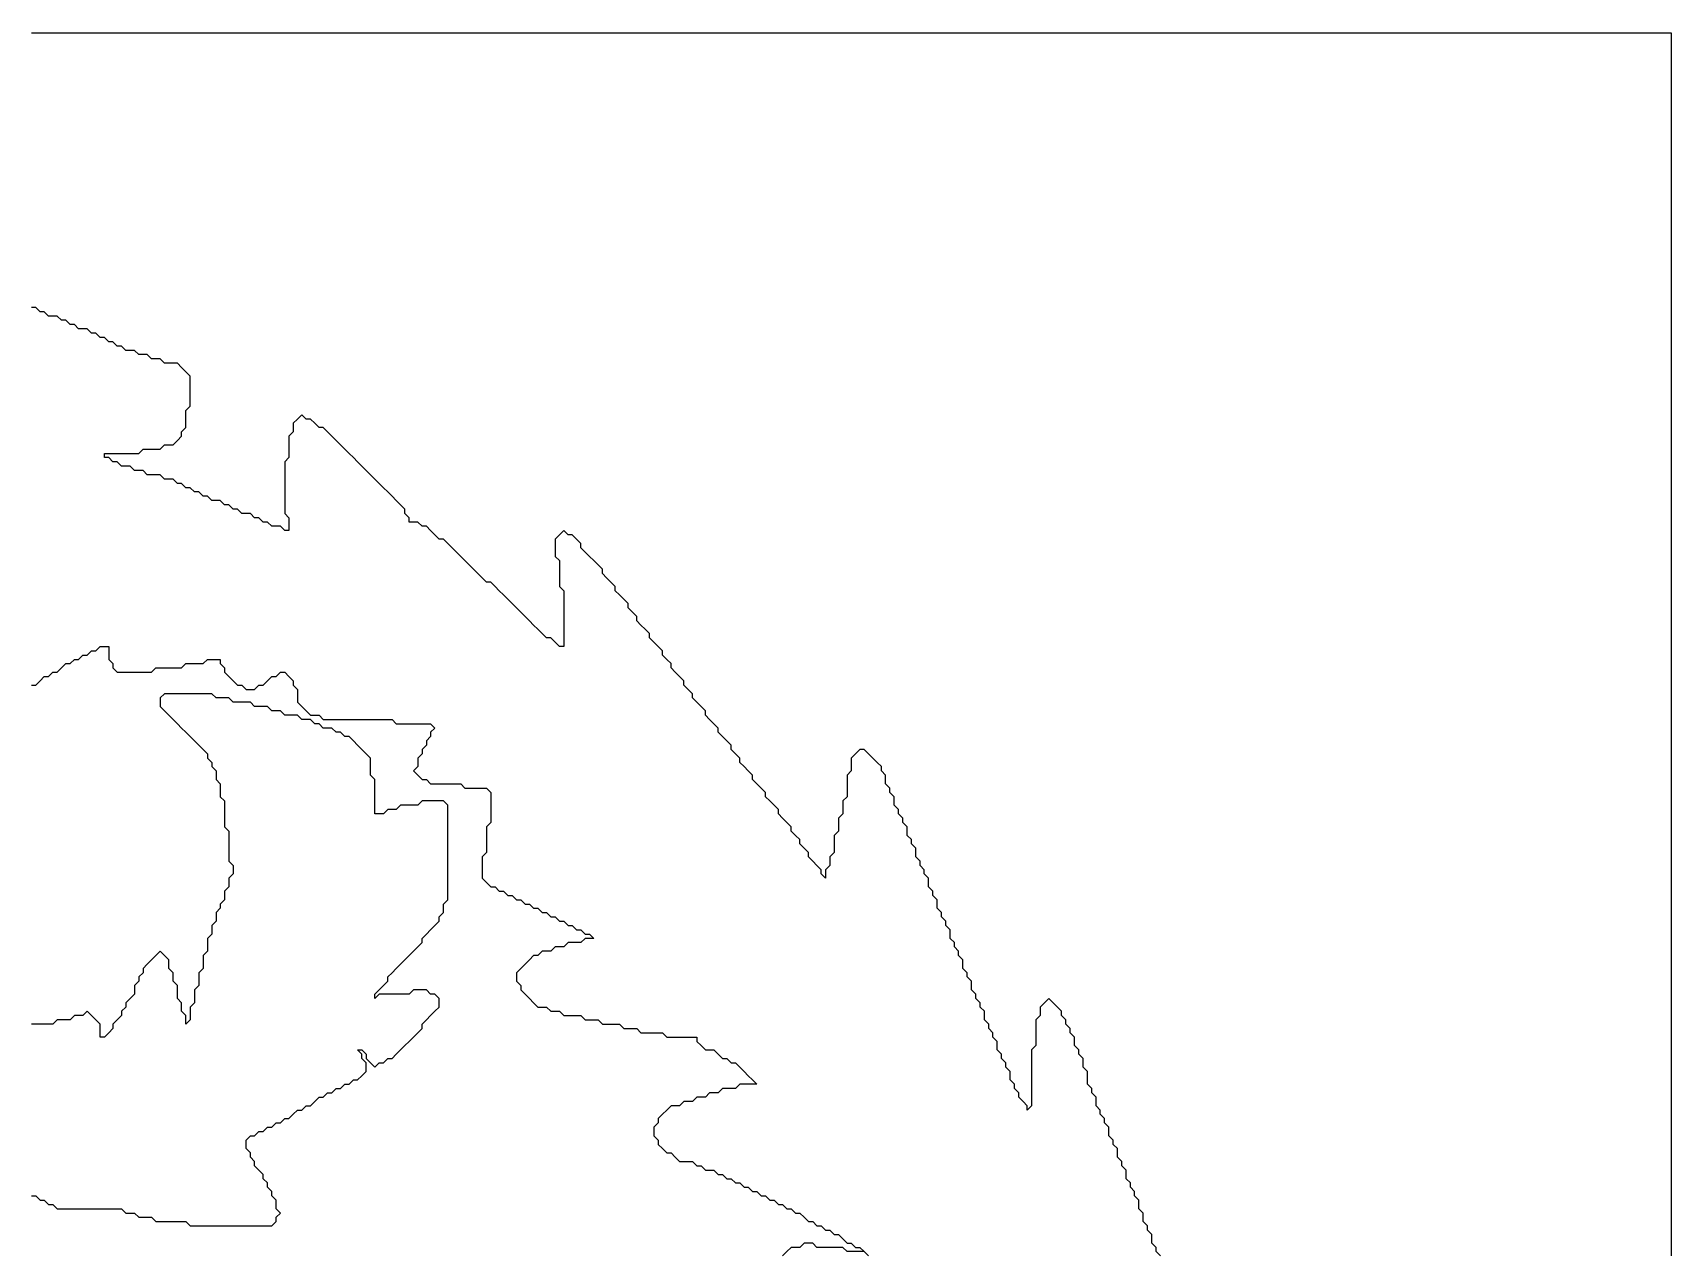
# Model space of a CAD drawing. Extents: x -0.87 to 0.87, y -0.9 to 0.9.
# Drawn here: x 0.334 to 0.87, y 0.498 to 0.899 of the extents above; entities that cross this region are included whole.
import ezdxf

# ---------------------------------------------------------------- set-up
doc = ezdxf.new("R2010")
doc.units = 0

msp = doc.modelspace()

# ---------------------------------------------------------------- linework, layer by layer
for points in [[(0.333281, 0.898594), (0.334687, 0.898594), (0.336094, 0.898594), (0.3375, 0.898594), (0.338906, 0.898594), (0.340312, 0.898594), (0.341719, 0.898594), (0.343125, 0.898594), (0.344531, 0.898594), (0.345938, 0.898594), (0.347344, 0.898594), (0.34875, 0.898594), (0.350156, 0.898594), (0.351562, 0.898594), (0.352969, 0.898594), (0.354375, 0.898594), (0.355781, 0.898594), (0.357187, 0.898594), (0.358594, 0.898594), (0.36, 0.898594), (0.361406, 0.898594), (0.362812, 0.898594), (0.364219, 0.898594), (0.365625, 0.898594), (0.367031, 0.898594), (0.368437, 0.898594), (0.369844, 0.898594), (0.37125, 0.898594), (0.372656, 0.898594), (0.374062, 0.898594), (0.375469, 0.898594), (0.376875, 0.898594), (0.378281, 0.898594), (0.379688, 0.898594), (0.381094, 0.898594), (0.3825, 0.898594), (0.383906, 0.898594), (0.385313, 0.898594), (0.386719, 0.898594), (0.388125, 0.898594), (0.389531, 0.898594), (0.390937, 0.898594), (0.392344, 0.898594), (0.39375, 0.898594), (0.395156, 0.898594), (0.396562, 0.898594), (0.397969, 0.898594), (0.399375, 0.898594), (0.400781, 0.898594), (0.402187, 0.898594), (0.403594, 0.898594), (0.405, 0.898594), (0.406406, 0.898594), (0.407812, 0.898594), (0.409219, 0.898594), (0.410625, 0.898594), (0.412031, 0.898594), (0.413437, 0.898594), (0.414844, 0.898594), (0.41625, 0.898594), (0.417656, 0.898594), (0.419063, 0.898594), (0.420469, 0.898594), (0.421875, 0.898594), (0.423281, 0.898594), (0.424687, 0.898594), (0.426094, 0.898594), (0.4275, 0.898594), (0.428906, 0.898594), (0.430312, 0.898594), (0.431719, 0.898594), (0.433125, 0.898594), (0.434531, 0.898594), (0.435937, 0.898594), (0.437344, 0.898594), (0.43875, 0.898594), (0.440156, 0.898594), (0.441562, 0.898594), (0.442969, 0.898594), (0.444375, 0.898594), (0.445781, 0.898594), (0.447187, 0.898594), (0.448594, 0.898594), (0.45, 0.898594), (0.451406, 0.898594), (0.452813, 0.898594), (0.454219, 0.898594), (0.455625, 0.898594), (0.457031, 0.898594), (0.458437, 0.898594), (0.459844, 0.898594), (0.46125, 0.898594), (0.462656, 0.898594), (0.464062, 0.898594), (0.465469, 0.898594), (0.466875, 0.898594), (0.468281, 0.898594), (0.469687, 0.898594), (0.471094, 0.898594), (0.4725, 0.898594), (0.473906, 0.898594), (0.475312, 0.898594), (0.476719, 0.898594), (0.478125, 0.898594), (0.479531, 0.898594), (0.480937, 0.898594), (0.482344, 0.898594), (0.48375, 0.898594), (0.485156, 0.898594), (0.486563, 0.898594), (0.487969, 0.898594), (0.489375, 0.898594), (0.490781, 0.898594), (0.492188, 0.898594), (0.493594, 0.898594), (0.495, 0.898594), (0.496406, 0.898594), (0.497812, 0.898594), (0.499219, 0.898594), (0.500625, 0.898594), (0.502031, 0.898594), (0.503437, 0.898594), (0.504844, 0.898594), (0.50625, 0.898594), (0.507656, 0.898594), (0.509062, 0.898594), (0.510469, 0.898594), (0.511875, 0.898594), (0.513281, 0.898594), (0.514687, 0.898594), (0.516094, 0.898594), (0.5175, 0.898594), (0.518906, 0.898594), (0.520312, 0.898594), (0.521719, 0.898594), (0.523125, 0.898594), (0.524531, 0.898594), (0.525937, 0.898594), (0.527344, 0.898594), (0.52875, 0.898594), (0.530156, 0.898594), (0.531562, 0.898594), (0.532969, 0.898594), (0.534375, 0.898594), (0.535781, 0.898594), (0.537187, 0.898594), (0.538594, 0.898594), (0.54, 0.898594), (0.541406, 0.898594), (0.542813, 0.898594), (0.544219, 0.898594), (0.545625, 0.898594), (0.547031, 0.898594), (0.548438, 0.898594), (0.549844, 0.898594), (0.55125, 0.898594), (0.552656, 0.898594), (0.554063, 0.898594), (0.555469, 0.898594), (0.556875, 0.898594), (0.558281, 0.898594), (0.559688, 0.898594), (0.561094, 0.898594), (0.5625, 0.898594), (0.563906, 0.898594), (0.565312, 0.898594), (0.566719, 0.898594), (0.568125, 0.898594), (0.569531, 0.898594), (0.570937, 0.898594), (0.572344, 0.898594), (0.57375, 0.898594), (0.575156, 0.898594), (0.576562, 0.898594), (0.577969, 0.898594), (0.579375, 0.898594), (0.580781, 0.898594), (0.582187, 0.898594), (0.583594, 0.898594), (0.585, 0.898594), (0.586406, 0.898594), (0.587812, 0.898594), (0.589219, 0.898594), (0.590625, 0.898594), (0.592031, 0.898594), (0.593437, 0.898594), (0.594844, 0.898594), (0.59625, 0.898594), (0.597656, 0.898594), (0.599062, 0.898594), (0.600469, 0.898594), (0.601875, 0.898594), (0.603281, 0.898594), (0.604687, 0.898594), (0.606094, 0.898594), (0.6075, 0.898594), (0.608906, 0.898594), (0.610312, 0.898594), (0.611719, 0.898594), (0.613125, 0.898594), (0.614531, 0.898594), (0.615938, 0.898594), (0.617344, 0.898594), (0.61875, 0.898594), (0.620156, 0.898594), (0.621563, 0.898594), (0.622969, 0.898594), (0.624375, 0.898594), (0.625781, 0.898594), (0.627188, 0.898594), (0.628594, 0.898594), (0.63, 0.898594), (0.631406, 0.898594), (0.632812, 0.898594), (0.634219, 0.898594), (0.635625, 0.898594), (0.637031, 0.898594), (0.638437, 0.898594), (0.639844, 0.898594), (0.64125, 0.898594), (0.642656, 0.898594), (0.644062, 0.898594), (0.645469, 0.898594), (0.646875, 0.898594), (0.648281, 0.898594), (0.649687, 0.898594), (0.651094, 0.898594), (0.6525, 0.898594), (0.653906, 0.898594), (0.655312, 0.898594), (0.656719, 0.898594), (0.658125, 0.898594), (0.659531, 0.898594), (0.660937, 0.898594), (0.662344, 0.898594), (0.66375, 0.898594), (0.665156, 0.898594), (0.666562, 0.898594), (0.667969, 0.898594), (0.669375, 0.898594), (0.670781, 0.898594), (0.672187, 0.898594), (0.673594, 0.898594), (0.675, 0.898594), (0.676406, 0.898594), (0.677812, 0.898594), (0.679219, 0.898594), (0.680625, 0.898594), (0.682031, 0.898594), (0.683437, 0.898594), (0.684844, 0.898594), (0.68625, 0.898594), (0.687656, 0.898594), (0.689063, 0.898594), (0.690469, 0.898594), (0.691875, 0.898594), (0.693281, 0.898594), (0.694688, 0.898594), (0.696094, 0.898594), (0.6975, 0.898594), (0.698906, 0.898594), (0.700313, 0.898594), (0.701719, 0.898594), (0.703125, 0.898594), (0.704531, 0.898594), (0.705937, 0.898594), (0.707344, 0.898594), (0.70875, 0.898594), (0.710156, 0.898594), (0.711562, 0.898594), (0.712969, 0.898594), (0.714375, 0.898594), (0.715781, 0.898594), (0.717187, 0.898594), (0.718594, 0.898594), (0.72, 0.898594), (0.721406, 0.898594), (0.722812, 0.898594), (0.724219, 0.898594), (0.725625, 0.898594), (0.727031, 0.898594), (0.728437, 0.898594), (0.729844, 0.898594), (0.73125, 0.898594), (0.732656, 0.898594), (0.734062, 0.898594), (0.735469, 0.898594), (0.736875, 0.898594), (0.738281, 0.898594), (0.739687, 0.898594), (0.741094, 0.898594), (0.7425, 0.898594), (0.743906, 0.898594), (0.745312, 0.898594), (0.746719, 0.898594), (0.748125, 0.898594), (0.749531, 0.898594), (0.750937, 0.898594), (0.752344, 0.898594), (0.75375, 0.898594), (0.755156, 0.898594), (0.756563, 0.898594), (0.757969, 0.898594), (0.759375, 0.898594), (0.760781, 0.898594), (0.762188, 0.898594), (0.763594, 0.898594), (0.765, 0.898594), (0.766406, 0.898594), (0.767813, 0.898594), (0.769219, 0.898594), (0.770625, 0.898594), (0.772031, 0.898594), (0.773438, 0.898594), (0.774844, 0.898594), (0.77625, 0.898594), (0.777656, 0.898594), (0.779062, 0.898594), (0.780469, 0.898594), (0.781875, 0.898594), (0.783281, 0.898594), (0.784687, 0.898594), (0.786094, 0.898594), (0.7875, 0.898594), (0.788906, 0.898594), (0.790312, 0.898594), (0.791719, 0.898594), (0.793125, 0.898594), (0.794531, 0.898594), (0.795937, 0.898594), (0.797344, 0.898594), (0.79875, 0.898594), (0.800156, 0.898594), (0.801562, 0.898594), (0.802969, 0.898594), (0.804375, 0.898594), (0.805781, 0.898594), (0.807187, 0.898594), (0.808594, 0.898594), (0.81, 0.898594), (0.811406, 0.898594), (0.812812, 0.898594), (0.814219, 0.898594), (0.815625, 0.898594), (0.817031, 0.898594), (0.818437, 0.898594), (0.819844, 0.898594), (0.82125, 0.898594), (0.822656, 0.898594), (0.824062, 0.898594), (0.825469, 0.898594), (0.826875, 0.898594), (0.828281, 0.898594), (0.829688, 0.898594), (0.831094, 0.898594), (0.8325, 0.898594), (0.833906, 0.898594), (0.835313, 0.898594), (0.836719, 0.898594), (0.838125, 0.898594), (0.839531, 0.898594), (0.840938, 0.898594), (0.842344, 0.898594), (0.84375, 0.898594), (0.845156, 0.898594), (0.846562, 0.898594), (0.847969, 0.898594), (0.849375, 0.898594), (0.850781, 0.898594), (0.852187, 0.898594), (0.853594, 0.898594), (0.855, 0.898594), (0.856406, 0.898594), (0.857812, 0.898594), (0.859219, 0.898594), (0.860625, 0.898594), (0.862031, 0.898594), (0.863437, 0.898594), (0.864844, 0.898594), (0.86625, 0.898594), (0.867656, 0.898594), (0.869062, 0.898594), (0.870469, 0.898594), (0.870469, 0.897187), (0.870469, 0.895781), (0.870469, 0.894375), (0.870469, 0.892969), (0.870469, 0.891562), (0.870469, 0.890156), (0.870469, 0.88875), (0.870469, 0.887344), (0.870469, 0.885937), (0.870469, 0.884531), (0.870469, 0.883125), (0.870469, 0.881719), (0.870469, 0.880312), (0.870469, 0.878906), (0.870469, 0.8775), (0.870469, 0.876094), (0.870469, 0.874687), (0.870469, 0.873281), (0.870469, 0.871875), (0.870469, 0.870469), (0.870469, 0.869062), (0.870469, 0.867656), (0.870469, 0.86625), (0.870469, 0.864844), (0.870469, 0.863437), (0.870469, 0.862031), (0.870469, 0.860625), (0.870469, 0.859219), (0.870469, 0.857812), (0.870469, 0.856406), (0.870469, 0.855), (0.870469, 0.853594), (0.870469, 0.852187), (0.870469, 0.850781), (0.870469, 0.849375), (0.870469, 0.847969), (0.870469, 0.846562), (0.870469, 0.845156), (0.870469, 0.84375), (0.870469, 0.842344), (0.870469, 0.840938), (0.870469, 0.839531), (0.870469, 0.838125), (0.870469, 0.836719), (0.870469, 0.835313), (0.870469, 0.833906), (0.870469, 0.8325), (0.870469, 0.831094), (0.870469, 0.829688), (0.870469, 0.828281), (0.870469, 0.826875), (0.870469, 0.825469), (0.870469, 0.824062), (0.870469, 0.822656), (0.870469, 0.82125), (0.870469, 0.819844), (0.870469, 0.818437), (0.870469, 0.817031), (0.870469, 0.815625), (0.870469, 0.814219), (0.870469, 0.812812), (0.870469, 0.811406), (0.870469, 0.81), (0.870469, 0.808594), (0.870469, 0.807187), (0.870469, 0.805781), (0.870469, 0.804375), (0.870469, 0.802969), (0.870469, 0.801562), (0.870469, 0.800156), (0.870469, 0.79875), (0.870469, 0.797344), (0.870469, 0.795937), (0.870469, 0.794531), (0.870469, 0.793125), (0.870469, 0.791719), (0.870469, 0.790312), (0.870469, 0.788906), (0.870469, 0.7875), (0.870469, 0.786094), (0.870469, 0.784687), (0.870469, 0.783281), (0.870469, 0.781875), (0.870469, 0.780469), (0.870469, 0.779062), (0.870469, 0.777656), (0.870469, 0.77625), (0.870469, 0.774844), (0.870469, 0.773438), (0.870469, 0.772031), (0.870469, 0.770625), (0.870469, 0.769219), (0.870469, 0.767813), (0.870469, 0.766406), (0.870469, 0.765), (0.870469, 0.763594), (0.870469, 0.762188), (0.870469, 0.760781), (0.870469, 0.759375), (0.870469, 0.757969), (0.870469, 0.756563), (0.870469, 0.755156), (0.870469, 0.75375), (0.870469, 0.752344), (0.870469, 0.750937), (0.870469, 0.749531), (0.870469, 0.748125), (0.870469, 0.746719), (0.870469, 0.745312), (0.870469, 0.743906), (0.870469, 0.7425), (0.870469, 0.741094), (0.870469, 0.739687), (0.870469, 0.738281), (0.870469, 0.736875), (0.870469, 0.735469), (0.870469, 0.734062), (0.870469, 0.732656), (0.870469, 0.73125), (0.870469, 0.729844), (0.870469, 0.728437), (0.870469, 0.727031), (0.870469, 0.725625), (0.870469, 0.724219), (0.870469, 0.722812), (0.870469, 0.721406), (0.870469, 0.72), (0.870469, 0.718594), (0.870469, 0.717187), (0.870469, 0.715781), (0.870469, 0.714375), (0.870469, 0.712969), (0.870469, 0.711562), (0.870469, 0.710156), (0.870469, 0.70875), (0.870469, 0.707344), (0.870469, 0.705937), (0.870469, 0.704531), (0.870469, 0.703125), (0.870469, 0.701719), (0.870469, 0.700313), (0.870469, 0.698906), (0.870469, 0.6975), (0.870469, 0.696094), (0.870469, 0.694688), (0.870469, 0.693281), (0.870469, 0.691875), (0.870469, 0.690469), (0.870469, 0.689063), (0.870469, 0.687656), (0.870469, 0.68625), (0.870469, 0.684844), (0.870469, 0.683437), (0.870469, 0.682031), (0.870469, 0.680625), (0.870469, 0.679219), (0.870469, 0.677812), (0.870469, 0.676406), (0.870469, 0.675), (0.870469, 0.673594), (0.870469, 0.672187), (0.870469, 0.670781), (0.870469, 0.669375), (0.870469, 0.667969), (0.870469, 0.666562), (0.870469, 0.665156), (0.870469, 0.66375), (0.870469, 0.662344), (0.870469, 0.660937), (0.870469, 0.659531), (0.870469, 0.658125), (0.870469, 0.656719), (0.870469, 0.655312), (0.870469, 0.653906), (0.870469, 0.6525), (0.870469, 0.651094), (0.870469, 0.649687), (0.870469, 0.648281), (0.870469, 0.646875), (0.870469, 0.645469), (0.870469, 0.644062), (0.870469, 0.642656), (0.870469, 0.64125), (0.870469, 0.639844), (0.870469, 0.638437), (0.870469, 0.637031), (0.870469, 0.635625), (0.870469, 0.634219), (0.870469, 0.632812), (0.870469, 0.631406), (0.870469, 0.63), (0.870469, 0.628594), (0.870469, 0.627188), (0.870469, 0.625781), (0.870469, 0.624375), (0.870469, 0.622969), (0.870469, 0.621563), (0.870469, 0.620156), (0.870469, 0.61875), (0.870469, 0.617344), (0.870469, 0.615938), (0.870469, 0.614531), (0.870469, 0.613125), (0.870469, 0.611719), (0.870469, 0.610312), (0.870469, 0.608906), (0.870469, 0.6075), (0.870469, 0.606094), (0.870469, 0.604687), (0.870469, 0.603281), (0.870469, 0.601875), (0.870469, 0.600469), (0.870469, 0.599062), (0.870469, 0.597656), (0.870469, 0.59625), (0.870469, 0.594844), (0.870469, 0.593437), (0.870469, 0.592031), (0.870469, 0.590625), (0.870469, 0.589219), (0.870469, 0.587812), (0.870469, 0.586406), (0.870469, 0.585), (0.870469, 0.583594), (0.870469, 0.582187), (0.870469, 0.580781), (0.870469, 0.579375), (0.870469, 0.577969), (0.870469, 0.576562), (0.870469, 0.575156), (0.870469, 0.57375), (0.870469, 0.572344), (0.870469, 0.570937), (0.870469, 0.569531), (0.870469, 0.568125), (0.870469, 0.566719), (0.870469, 0.565312), (0.870469, 0.563906), (0.870469, 0.5625), (0.870469, 0.561094), (0.870469, 0.559688), (0.870469, 0.558281), (0.870469, 0.556875), (0.870469, 0.555469), (0.870469, 0.554063), (0.870469, 0.552656), (0.870469, 0.55125), (0.870469, 0.549844), (0.870469, 0.548438), (0.870469, 0.547031), (0.870469, 0.545625), (0.870469, 0.544219), (0.870469, 0.542813), (0.870469, 0.541406), (0.870469, 0.54), (0.870469, 0.538594), (0.870469, 0.537187), (0.870469, 0.535781), (0.870469, 0.534375), (0.870469, 0.532969), (0.870469, 0.531562), (0.870469, 0.530156), (0.870469, 0.52875), (0.870469, 0.527344), (0.870469, 0.525937), (0.870469, 0.524531), (0.870469, 0.523125), (0.870469, 0.521719), (0.870469, 0.520312), (0.870469, 0.518906), (0.870469, 0.5175), (0.870469, 0.516094), (0.870469, 0.514687), (0.870469, 0.513281), (0.870469, 0.511875), (0.870469, 0.510469), (0.870469, 0.509062), (0.870469, 0.507656), (0.870469, 0.50625), (0.870469, 0.504844), (0.870469, 0.503437), (0.870469, 0.502031), (0.870469, 0.500625), (0.870469, 0.499219), (0.870469, 0.497812)], [(0.703125, 0.497812), (0.701719, 0.499219), (0.701719, 0.500625), (0.700313, 0.502031), (0.700313, 0.503437), (0.700313, 0.504844), (0.698906, 0.50625), (0.698906, 0.507656), (0.6975, 0.509062), (0.6975, 0.510469), (0.6975, 0.511875), (0.696094, 0.513281), (0.696094, 0.514687), (0.696094, 0.516094), (0.694688, 0.5175), (0.694688, 0.518906), (0.693281, 0.520312), (0.693281, 0.521719), (0.691875, 0.523125), (0.691875, 0.524531), (0.691875, 0.525937), (0.690469, 0.527344), (0.690469, 0.52875), (0.689063, 0.530156), (0.689063, 0.531562), (0.689063, 0.532969), (0.687656, 0.534375), (0.687656, 0.535781), (0.68625, 0.537187), (0.68625, 0.538594), (0.68625, 0.54), (0.684844, 0.541406), (0.684844, 0.542813), (0.683437, 0.544219), (0.683437, 0.545625), (0.682031, 0.547031), (0.682031, 0.548438), (0.682031, 0.549844), (0.680625, 0.55125), (0.680625, 0.552656), (0.679219, 0.554063), (0.679219, 0.555469), (0.679219, 0.556875), (0.679219, 0.558281), (0.677812, 0.559688), (0.677812, 0.561094), (0.677812, 0.5625), (0.676406, 0.563906), (0.676406, 0.565312), (0.675, 0.566719), (0.675, 0.568125), (0.675, 0.569531), (0.673594, 0.570937), (0.673594, 0.572344), (0.672187, 0.57375), (0.672187, 0.575156), (0.670781, 0.576562), (0.670781, 0.577969), (0.669375, 0.579375), (0.667969, 0.580781), (0.666562, 0.582187), (0.665156, 0.580781), (0.66375, 0.579375), (0.66375, 0.577969), (0.66375, 0.576562), (0.662344, 0.575156), (0.662344, 0.57375), (0.662344, 0.572344), (0.662344, 0.570937), (0.662344, 0.569531), (0.662344, 0.568125), (0.662344, 0.566719), (0.660937, 0.565312), (0.660937, 0.563906), (0.660937, 0.5625), (0.660937, 0.561094), (0.660937, 0.559688), (0.660937, 0.558281), (0.660937, 0.556875), (0.660937, 0.555469), (0.660937, 0.554063), (0.660937, 0.552656), (0.660937, 0.55125), (0.660937, 0.549844), (0.660937, 0.548438), (0.660937, 0.547031), (0.659531, 0.545625), (0.659531, 0.547031), (0.658125, 0.548438), (0.656719, 0.549844), (0.656719, 0.55125), (0.655312, 0.552656), (0.655312, 0.554063), (0.653906, 0.555469), (0.653906, 0.556875), (0.653906, 0.558281), (0.6525, 0.559688), (0.6525, 0.561094), (0.651094, 0.5625), (0.651094, 0.563906), (0.649687, 0.565312), (0.649687, 0.566719), (0.649687, 0.568125), (0.648281, 0.569531), (0.648281, 0.570937), (0.646875, 0.572344), (0.646875, 0.57375), (0.645469, 0.575156), (0.645469, 0.576562), (0.645469, 0.577969), (0.644062, 0.579375), (0.644062, 0.580781), (0.642656, 0.582187), (0.642656, 0.583594), (0.64125, 0.585), (0.64125, 0.586406), (0.64125, 0.587812), (0.639844, 0.589219), (0.639844, 0.590625), (0.638437, 0.592031), (0.638437, 0.593437), (0.638437, 0.594844), (0.637031, 0.59625), (0.637031, 0.597656), (0.635625, 0.599062), (0.635625, 0.600469), (0.634219, 0.601875), (0.634219, 0.603281), (0.634219, 0.604687), (0.632812, 0.606094), (0.632812, 0.6075), (0.631406, 0.608906), (0.631406, 0.610312), (0.63, 0.611719), (0.63, 0.613125), (0.63, 0.614531), (0.628594, 0.615938), (0.628594, 0.617344), (0.627188, 0.61875), (0.627188, 0.620156), (0.627188, 0.621563), (0.625781, 0.622969), (0.625781, 0.624375), (0.624375, 0.625781), (0.624375, 0.627188), (0.622969, 0.628594), (0.622969, 0.63), (0.622969, 0.631406), (0.621563, 0.632812), (0.621563, 0.634219), (0.620156, 0.635625), (0.620156, 0.637031), (0.620156, 0.638437), (0.61875, 0.639844), (0.61875, 0.64125), (0.617344, 0.642656), (0.617344, 0.644062), (0.615938, 0.645469), (0.615938, 0.646875), (0.615938, 0.648281), (0.614531, 0.649687), (0.614531, 0.651094), (0.613125, 0.6525), (0.613125, 0.653906), (0.613125, 0.655312), (0.611719, 0.656719), (0.611719, 0.658125), (0.610312, 0.659531), (0.608906, 0.660937), (0.6075, 0.662344), (0.606094, 0.66375), (0.604687, 0.66375), (0.603281, 0.662344), (0.601875, 0.660937), (0.601875, 0.659531), (0.601875, 0.658125), (0.601875, 0.656719), (0.600469, 0.655312), (0.600469, 0.653906), (0.600469, 0.6525), (0.600469, 0.651094), (0.600469, 0.649687), (0.600469, 0.648281), (0.599062, 0.646875), (0.599062, 0.645469), (0.599062, 0.644062), (0.599062, 0.642656), (0.597656, 0.64125), (0.597656, 0.639844), (0.597656, 0.638437), (0.597656, 0.637031), (0.59625, 0.635625), (0.59625, 0.634219), (0.59625, 0.632812), (0.59625, 0.631406), (0.59625, 0.63), (0.594844, 0.628594), (0.594844, 0.627188), (0.594844, 0.625781), (0.593437, 0.624375), (0.593437, 0.622969), (0.593437, 0.621563), (0.592031, 0.622969), (0.592031, 0.624375), (0.590625, 0.625781), (0.589219, 0.627188), (0.587812, 0.628594), (0.587812, 0.63), (0.586406, 0.631406), (0.585, 0.632812), (0.585, 0.634219), (0.583594, 0.635625), (0.582187, 0.637031), (0.582187, 0.638437), (0.580781, 0.639844), (0.579375, 0.64125), (0.577969, 0.642656), (0.577969, 0.644062), (0.576562, 0.645469), (0.575156, 0.646875), (0.57375, 0.648281), (0.57375, 0.649687), (0.572344, 0.651094), (0.570937, 0.6525), (0.569531, 0.653906), (0.569531, 0.655312), (0.568125, 0.656719), (0.566719, 0.658125), (0.565312, 0.659531), (0.565312, 0.660937), (0.563906, 0.662344), (0.5625, 0.66375), (0.5625, 0.665156), (0.561094, 0.666562), (0.559688, 0.667969), (0.558281, 0.669375), (0.558281, 0.670781), (0.556875, 0.672187), (0.555469, 0.673594), (0.554063, 0.675), (0.554063, 0.676406), (0.552656, 0.677812), (0.55125, 0.679219), (0.549844, 0.680625), (0.549844, 0.682031), (0.548438, 0.683437), (0.547031, 0.684844), (0.547031, 0.68625), (0.545625, 0.687656), (0.544219, 0.689063), (0.542813, 0.690469), (0.542813, 0.691875), (0.541406, 0.693281), (0.54, 0.694688), (0.54, 0.696094), (0.538594, 0.6975), (0.537187, 0.698906), (0.535781, 0.700313), (0.535781, 0.701719), (0.534375, 0.703125), (0.532969, 0.704531), (0.531562, 0.705937), (0.531562, 0.707344), (0.530156, 0.70875), (0.52875, 0.710156), (0.52875, 0.711562), (0.527344, 0.712969), (0.525937, 0.714375), (0.524531, 0.715781), (0.524531, 0.717187), (0.523125, 0.718594), (0.521719, 0.72), (0.520312, 0.721406), (0.520312, 0.722812), (0.518906, 0.724219), (0.5175, 0.725625), (0.516094, 0.727031), (0.514687, 0.728437), (0.513281, 0.729844), (0.513281, 0.73125), (0.511875, 0.732656), (0.510469, 0.734062), (0.509062, 0.734062), (0.507656, 0.735469), (0.50625, 0.734062), (0.504844, 0.732656), (0.504844, 0.73125), (0.504844, 0.729844), (0.504844, 0.728437), (0.504844, 0.727031), (0.50625, 0.725625), (0.50625, 0.724219), (0.50625, 0.722812), (0.50625, 0.721406), (0.50625, 0.72), (0.50625, 0.718594), (0.50625, 0.717187), (0.507656, 0.715781), (0.507656, 0.714375), (0.507656, 0.712969), (0.507656, 0.711562), (0.507656, 0.710156), (0.507656, 0.70875), (0.507656, 0.707344), (0.507656, 0.705937), (0.507656, 0.704531), (0.507656, 0.703125), (0.507656, 0.701719), (0.507656, 0.700313), (0.507656, 0.698906), (0.507656, 0.6975), (0.50625, 0.6975), (0.504844, 0.698906), (0.503437, 0.700313), (0.502031, 0.700313), (0.500625, 0.701719), (0.499219, 0.703125), (0.497812, 0.704531), (0.496406, 0.705937), (0.495, 0.707344), (0.493594, 0.70875), (0.492188, 0.710156), (0.490781, 0.711562), (0.489375, 0.712969), (0.487969, 0.714375), (0.486563, 0.715781), (0.485156, 0.717187), (0.48375, 0.718594), (0.482344, 0.718594), (0.480937, 0.72), (0.479531, 0.721406), (0.478125, 0.722812), (0.476719, 0.724219), (0.475312, 0.725625), (0.473906, 0.727031), (0.4725, 0.728437), (0.471094, 0.729844), (0.469687, 0.73125), (0.468281, 0.732656), (0.466875, 0.732656), (0.465469, 0.734062), (0.464062, 0.735469), (0.462656, 0.736875), (0.46125, 0.736875), (0.459844, 0.738281), (0.458437, 0.738281), (0.457031, 0.738281), (0.457031, 0.739687), (0.455625, 0.741094), (0.455625, 0.7425), (0.454219, 0.743906), (0.452813, 0.745312), (0.451406, 0.746719), (0.45, 0.748125), (0.448594, 0.749531), (0.447187, 0.750937), (0.445781, 0.752344), (0.444375, 0.75375), (0.442969, 0.755156), (0.441562, 0.756563), (0.440156, 0.757969), (0.43875, 0.759375), (0.437344, 0.760781), (0.435937, 0.762188), (0.434531, 0.763594), (0.433125, 0.765), (0.431719, 0.766406), (0.430312, 0.767813), (0.428906, 0.769219), (0.4275, 0.769219), (0.426094, 0.770625), (0.424687, 0.772031), (0.423281, 0.772031), (0.421875, 0.773438), (0.420469, 0.772031), (0.419063, 0.770625), (0.419063, 0.769219), (0.419063, 0.767813), (0.417656, 0.766406), (0.417656, 0.765), (0.417656, 0.763594), (0.417656, 0.762188), (0.417656, 0.760781), (0.417656, 0.759375), (0.41625, 0.757969), (0.41625, 0.756563), (0.41625, 0.755156), (0.41625, 0.75375), (0.41625, 0.752344), (0.41625, 0.750937), (0.41625, 0.749531), (0.41625, 0.748125), (0.41625, 0.746719), (0.41625, 0.745312), (0.41625, 0.743906), (0.41625, 0.7425), (0.41625, 0.741094), (0.417656, 0.739687), (0.417656, 0.738281), (0.417656, 0.736875), (0.417656, 0.735469), (0.41625, 0.735469), (0.414844, 0.736875), (0.413437, 0.736875), (0.412031, 0.736875), (0.410625, 0.738281), (0.409219, 0.738281), (0.407812, 0.739687), (0.406406, 0.739687), (0.405, 0.741094), (0.403594, 0.741094), (0.402187, 0.741094), (0.400781, 0.7425), (0.399375, 0.7425), (0.397969, 0.743906), (0.396562, 0.743906), (0.395156, 0.745312), (0.39375, 0.745312), (0.392344, 0.745312), (0.390937, 0.746719), (0.389531, 0.746719), (0.388125, 0.748125), (0.386719, 0.748125), (0.385313, 0.749531), (0.383906, 0.749531), (0.3825, 0.750937), (0.381094, 0.750937), (0.379688, 0.752344), (0.378281, 0.752344), (0.376875, 0.752344), (0.375469, 0.75375), (0.374062, 0.75375), (0.372656, 0.75375), (0.37125, 0.75375), (0.369844, 0.755156), (0.368437, 0.755156), (0.367031, 0.755156), (0.365625, 0.756563), (0.364219, 0.756563), (0.362812, 0.756563), (0.361406, 0.757969), (0.36, 0.757969), (0.358594, 0.759375), (0.357187, 0.759375), (0.357187, 0.760781), (0.358594, 0.760781), (0.36, 0.760781), (0.361406, 0.760781), (0.362812, 0.760781), (0.364219, 0.760781), (0.365625, 0.760781), (0.367031, 0.760781), (0.368437, 0.760781), (0.369844, 0.762188), (0.37125, 0.762188), (0.372656, 0.762188), (0.374062, 0.762188), (0.375469, 0.762188), (0.376875, 0.763594), (0.378281, 0.763594), (0.379688, 0.763594), (0.381094, 0.765), (0.3825, 0.766406), (0.3825, 0.767813), (0.383906, 0.769219), (0.383906, 0.770625), (0.383906, 0.772031), (0.383906, 0.773438), (0.383906, 0.774844), (0.385313, 0.77625), (0.385313, 0.777656), (0.385313, 0.779062), (0.385313, 0.780469), (0.385313, 0.781875), (0.385313, 0.783281), (0.385313, 0.784687), (0.385313, 0.786094), (0.383906, 0.7875), (0.3825, 0.788906), (0.381094, 0.790312), (0.379688, 0.790312), (0.378281, 0.790312), (0.376875, 0.790312), (0.375469, 0.791719), (0.374062, 0.791719), (0.372656, 0.791719), (0.37125, 0.793125), (0.369844, 0.793125), (0.368437, 0.793125), (0.367031, 0.794531), (0.365625, 0.794531), (0.364219, 0.794531), (0.362812, 0.795937), (0.361406, 0.795937), (0.36, 0.797344), (0.358594, 0.797344), (0.357187, 0.79875), (0.355781, 0.79875), (0.354375, 0.800156), (0.352969, 0.800156), (0.351562, 0.801562), (0.350156, 0.801562), (0.34875, 0.801562), (0.347344, 0.802969), (0.345938, 0.802969), (0.344531, 0.804375), (0.343125, 0.804375), (0.341719, 0.805781), (0.340312, 0.805781), (0.338906, 0.805781), (0.3375, 0.807187), (0.336094, 0.807187), (0.334687, 0.808594), (0.333281, 0.808594)], [(0.333281, 0.684844), (0.334687, 0.684844), (0.336094, 0.68625), (0.3375, 0.687656), (0.338906, 0.687656), (0.340312, 0.689063), (0.341719, 0.689063), (0.343125, 0.690469), (0.344531, 0.691875), (0.345938, 0.691875), (0.347344, 0.693281), (0.34875, 0.693281), (0.350156, 0.694688), (0.351562, 0.694688), (0.352969, 0.696094), (0.354375, 0.696094), (0.355781, 0.6975), (0.357187, 0.6975), (0.358594, 0.6975), (0.358594, 0.696094), (0.358594, 0.694688), (0.358594, 0.693281), (0.36, 0.691875), (0.36, 0.690469), (0.361406, 0.689063), (0.362812, 0.689063), (0.364219, 0.689063), (0.365625, 0.689063), (0.367031, 0.689063), (0.368437, 0.689063), (0.369844, 0.689063), (0.37125, 0.689063), (0.372656, 0.689063), (0.374062, 0.690469), (0.375469, 0.690469), (0.376875, 0.690469), (0.378281, 0.690469), (0.379688, 0.690469), (0.381094, 0.690469), (0.3825, 0.690469), (0.383906, 0.691875), (0.385313, 0.691875), (0.386719, 0.691875), (0.388125, 0.691875), (0.389531, 0.691875), (0.390937, 0.693281), (0.392344, 0.693281), (0.39375, 0.693281), (0.395156, 0.693281), (0.395156, 0.691875), (0.396562, 0.690469), (0.396562, 0.689063), (0.397969, 0.687656), (0.399375, 0.68625), (0.400781, 0.684844), (0.402187, 0.684844), (0.403594, 0.683437), (0.405, 0.683437), (0.406406, 0.683437), (0.407812, 0.684844), (0.409219, 0.684844), (0.410625, 0.68625), (0.412031, 0.687656), (0.413437, 0.687656), (0.414844, 0.689063), (0.41625, 0.689063), (0.417656, 0.687656), (0.419063, 0.68625), (0.419063, 0.684844), (0.420469, 0.683437), (0.420469, 0.682031), (0.420469, 0.680625), (0.420469, 0.679219), (0.421875, 0.677812), (0.423281, 0.676406), (0.424687, 0.675), (0.426094, 0.675), (0.4275, 0.675), (0.428906, 0.673594), (0.430312, 0.673594), (0.431719, 0.673594), (0.433125, 0.673594), (0.434531, 0.673594), (0.435937, 0.673594), (0.437344, 0.673594), (0.43875, 0.673594), (0.440156, 0.673594), (0.441562, 0.673594), (0.442969, 0.673594), (0.444375, 0.673594), (0.445781, 0.673594), (0.447187, 0.673594), (0.448594, 0.673594), (0.45, 0.673594), (0.451406, 0.673594), (0.452813, 0.672187), (0.454219, 0.672187), (0.455625, 0.672187), (0.457031, 0.672187), (0.458437, 0.672187), (0.459844, 0.672187), (0.46125, 0.672187), (0.462656, 0.672187), (0.464062, 0.672187), (0.465469, 0.670781), (0.464062, 0.669375), (0.464062, 0.667969), (0.462656, 0.666562), (0.462656, 0.665156), (0.46125, 0.66375), (0.46125, 0.662344), (0.459844, 0.660937), (0.459844, 0.659531), (0.459844, 0.658125), (0.458437, 0.656719), (0.459844, 0.655312), (0.46125, 0.653906), (0.462656, 0.653906), (0.464062, 0.6525), (0.465469, 0.6525), (0.466875, 0.6525), (0.468281, 0.6525), (0.469687, 0.6525), (0.471094, 0.6525), (0.4725, 0.6525), (0.473906, 0.6525), (0.475312, 0.651094), (0.476719, 0.651094), (0.478125, 0.651094), (0.479531, 0.651094), (0.480937, 0.651094), (0.482344, 0.651094), (0.48375, 0.649687), (0.48375, 0.648281), (0.48375, 0.646875), (0.48375, 0.645469), (0.48375, 0.644062), (0.48375, 0.642656), (0.48375, 0.64125), (0.48375, 0.639844), (0.482344, 0.638437), (0.482344, 0.637031), (0.482344, 0.635625), (0.482344, 0.634219), (0.482344, 0.632812), (0.482344, 0.631406), (0.482344, 0.63), (0.480937, 0.628594), (0.480937, 0.627188), (0.480937, 0.625781), (0.480937, 0.624375), (0.480937, 0.622969), (0.480937, 0.621563), (0.482344, 0.620156), (0.48375, 0.61875), (0.485156, 0.61875), (0.486563, 0.617344), (0.487969, 0.617344), (0.489375, 0.615938), (0.490781, 0.615938), (0.492188, 0.614531), (0.493594, 0.614531), (0.495, 0.613125), (0.496406, 0.613125), (0.497812, 0.611719), (0.499219, 0.611719), (0.500625, 0.610312), (0.502031, 0.610312), (0.503437, 0.608906), (0.504844, 0.608906), (0.50625, 0.6075), (0.507656, 0.6075), (0.509062, 0.606094), (0.510469, 0.606094), (0.511875, 0.604687), (0.513281, 0.604687), (0.514687, 0.603281), (0.516094, 0.603281), (0.5175, 0.601875), (0.516094, 0.601875), (0.514687, 0.601875), (0.513281, 0.600469), (0.511875, 0.600469), (0.510469, 0.600469), (0.509062, 0.600469), (0.507656, 0.599062), (0.50625, 0.599062), (0.504844, 0.599062), (0.503437, 0.597656), (0.502031, 0.597656), (0.500625, 0.597656), (0.499219, 0.59625), (0.497812, 0.59625), (0.496406, 0.594844), (0.495, 0.593437), (0.493594, 0.592031), (0.492188, 0.590625), (0.492188, 0.589219), (0.492188, 0.587812), (0.493594, 0.586406), (0.493594, 0.585), (0.495, 0.583594), (0.496406, 0.582187), (0.497812, 0.580781), (0.499219, 0.579375), (0.500625, 0.579375), (0.502031, 0.579375), (0.503437, 0.577969), (0.504844, 0.577969), (0.50625, 0.577969), (0.507656, 0.576562), (0.509062, 0.576562), (0.510469, 0.576562), (0.511875, 0.576562), (0.513281, 0.576562), (0.514687, 0.575156), (0.516094, 0.575156), (0.5175, 0.575156), (0.518906, 0.575156), (0.520312, 0.57375), (0.521719, 0.57375), (0.523125, 0.57375), (0.524531, 0.57375), (0.525937, 0.57375), (0.527344, 0.572344), (0.52875, 0.572344), (0.530156, 0.572344), (0.531562, 0.572344), (0.532969, 0.570937), (0.534375, 0.570937), (0.535781, 0.570937), (0.537187, 0.570937), (0.538594, 0.570937), (0.54, 0.570937), (0.541406, 0.569531), (0.542813, 0.569531), (0.544219, 0.569531), (0.545625, 0.569531), (0.547031, 0.569531), (0.548438, 0.569531), (0.549844, 0.569531), (0.55125, 0.569531), (0.55125, 0.568125), (0.552656, 0.566719), (0.554063, 0.565312), (0.555469, 0.565312), (0.556875, 0.565312), (0.558281, 0.563906), (0.559688, 0.5625), (0.561094, 0.5625), (0.5625, 0.561094), (0.563906, 0.561094), (0.565312, 0.559688), (0.566719, 0.558281), (0.568125, 0.556875), (0.569531, 0.555469), (0.570937, 0.554063), (0.569531, 0.554063), (0.568125, 0.554063), (0.566719, 0.554063), (0.565312, 0.554063), (0.563906, 0.552656), (0.5625, 0.552656), (0.561094, 0.552656), (0.559688, 0.552656), (0.558281, 0.55125), (0.556875, 0.55125), (0.555469, 0.55125), (0.554063, 0.549844), (0.552656, 0.549844), (0.55125, 0.549844), (0.549844, 0.548438), (0.548438, 0.548438), (0.547031, 0.548438), (0.545625, 0.547031), (0.544219, 0.547031), (0.542813, 0.547031), (0.541406, 0.545625), (0.54, 0.544219), (0.538594, 0.542813), (0.538594, 0.541406), (0.537187, 0.54), (0.537187, 0.538594), (0.537187, 0.537187), (0.538594, 0.535781), (0.538594, 0.534375), (0.54, 0.532969), (0.541406, 0.531562), (0.542813, 0.531562), (0.544219, 0.530156), (0.545625, 0.52875), (0.547031, 0.52875), (0.548438, 0.52875), (0.549844, 0.52875), (0.55125, 0.527344), (0.552656, 0.527344), (0.554063, 0.525937), (0.555469, 0.525937), (0.556875, 0.525937), (0.558281, 0.524531), (0.559688, 0.524531), (0.561094, 0.523125), (0.5625, 0.523125), (0.563906, 0.521719), (0.565312, 0.521719), (0.566719, 0.520312), (0.568125, 0.520312), (0.569531, 0.518906), (0.570937, 0.518906), (0.572344, 0.5175), (0.57375, 0.5175), (0.575156, 0.516094), (0.576562, 0.516094), (0.577969, 0.514687), (0.579375, 0.514687), (0.580781, 0.513281), (0.582187, 0.513281), (0.583594, 0.511875), (0.585, 0.511875), (0.586406, 0.510469), (0.587812, 0.509062), (0.589219, 0.509062), (0.590625, 0.507656), (0.592031, 0.507656), (0.593437, 0.50625), (0.594844, 0.50625), (0.59625, 0.504844), (0.597656, 0.504844), (0.599062, 0.503437), (0.600469, 0.502031), (0.601875, 0.502031), (0.603281, 0.500625), (0.604687, 0.500625), (0.606094, 0.499219), (0.6075, 0.497812), (0.606094, 0.499219), (0.604687, 0.499219), (0.603281, 0.499219), (0.601875, 0.499219), (0.600469, 0.499219), (0.599062, 0.500625), (0.597656, 0.500625), (0.59625, 0.500625), (0.594844, 0.500625), (0.593437, 0.500625), (0.592031, 0.500625), (0.590625, 0.500625), (0.589219, 0.502031), (0.587812, 0.502031), (0.586406, 0.502031), (0.585, 0.500625), (0.583594, 0.500625), (0.582187, 0.500625), (0.580781, 0.499219), (0.579375, 0.497812)], [(0.333281, 0.5175), (0.334687, 0.5175), (0.336094, 0.516094), (0.3375, 0.516094), (0.338906, 0.514687), (0.340312, 0.514687), (0.341719, 0.513281), (0.343125, 0.513281), (0.344531, 0.513281), (0.345938, 0.513281), (0.347344, 0.513281), (0.34875, 0.513281), (0.350156, 0.513281), (0.351562, 0.513281), (0.352969, 0.513281), (0.354375, 0.513281), (0.355781, 0.513281), (0.357187, 0.513281), (0.358594, 0.513281), (0.36, 0.513281), (0.361406, 0.513281), (0.362812, 0.513281), (0.364219, 0.511875), (0.365625, 0.511875), (0.367031, 0.511875), (0.368437, 0.510469), (0.369844, 0.510469), (0.37125, 0.510469), (0.372656, 0.510469), (0.374062, 0.509062), (0.375469, 0.509062), (0.376875, 0.509062), (0.378281, 0.509062), (0.379688, 0.509062), (0.381094, 0.509062), (0.3825, 0.509062), (0.383906, 0.509062), (0.385313, 0.507656), (0.386719, 0.507656), (0.388125, 0.507656), (0.389531, 0.507656), (0.390937, 0.507656), (0.392344, 0.507656), (0.39375, 0.507656), (0.395156, 0.507656), (0.396562, 0.507656), (0.397969, 0.507656), (0.399375, 0.507656), (0.400781, 0.507656), (0.402187, 0.507656), (0.403594, 0.507656), (0.405, 0.507656), (0.406406, 0.507656), (0.407812, 0.507656), (0.409219, 0.507656), (0.410625, 0.507656), (0.412031, 0.507656), (0.413437, 0.509062), (0.413437, 0.510469), (0.414844, 0.511875), (0.413437, 0.513281), (0.413437, 0.514687), (0.413437, 0.516094), (0.412031, 0.5175), (0.412031, 0.518906), (0.410625, 0.520312), (0.410625, 0.521719), (0.409219, 0.523125), (0.409219, 0.524531), (0.407812, 0.525937), (0.406406, 0.527344), (0.406406, 0.52875), (0.405, 0.530156), (0.405, 0.531562), (0.403594, 0.532969), (0.403594, 0.534375), (0.403594, 0.535781), (0.405, 0.537187), (0.406406, 0.537187), (0.407812, 0.538594), (0.409219, 0.538594), (0.410625, 0.54), (0.412031, 0.54), (0.413437, 0.541406), (0.414844, 0.541406), (0.41625, 0.542813), (0.417656, 0.542813), (0.419063, 0.544219), (0.420469, 0.545625), (0.421875, 0.545625), (0.423281, 0.547031), (0.424687, 0.547031), (0.426094, 0.548438), (0.4275, 0.549844), (0.428906, 0.549844), (0.430312, 0.55125), (0.431719, 0.55125), (0.433125, 0.552656), (0.434531, 0.552656), (0.435937, 0.554063), (0.437344, 0.554063), (0.43875, 0.555469), (0.440156, 0.555469), (0.441562, 0.556875), (0.442969, 0.558281), (0.442969, 0.559688), (0.442969, 0.561094), (0.441562, 0.5625), (0.441562, 0.563906), (0.440156, 0.565312), (0.441562, 0.565312), (0.442969, 0.563906), (0.442969, 0.5625), (0.444375, 0.561094), (0.445781, 0.559688), (0.447187, 0.561094), (0.448594, 0.561094), (0.45, 0.5625), (0.451406, 0.5625), (0.452813, 0.563906), (0.454219, 0.565312), (0.455625, 0.566719), (0.457031, 0.568125), (0.458437, 0.569531), (0.459844, 0.570937), (0.46125, 0.572344), (0.46125, 0.57375), (0.462656, 0.575156), (0.464062, 0.576562), (0.465469, 0.577969), (0.466875, 0.579375), (0.466875, 0.580781), (0.466875, 0.582187), (0.465469, 0.583594), (0.464062, 0.583594), (0.462656, 0.585), (0.46125, 0.585), (0.459844, 0.585), (0.458437, 0.585), (0.457031, 0.583594), (0.455625, 0.583594), (0.454219, 0.583594), (0.452813, 0.583594), (0.451406, 0.583594), (0.45, 0.583594), (0.448594, 0.583594), (0.447187, 0.583594), (0.445781, 0.582187), (0.445781, 0.583594), (0.447187, 0.585), (0.448594, 0.586406), (0.45, 0.587812), (0.45, 0.589219), (0.451406, 0.590625), (0.452813, 0.592031), (0.454219, 0.593437), (0.455625, 0.594844), (0.457031, 0.59625), (0.458437, 0.597656), (0.459844, 0.599062), (0.46125, 0.600469), (0.46125, 0.601875), (0.462656, 0.603281), (0.464062, 0.604687), (0.465469, 0.606094), (0.466875, 0.6075), (0.466875, 0.608906), (0.468281, 0.610312), (0.468281, 0.611719), (0.468281, 0.613125), (0.469687, 0.614531), (0.469687, 0.615938), (0.469687, 0.617344), (0.469687, 0.61875), (0.469687, 0.620156), (0.469687, 0.621563), (0.469687, 0.622969), (0.469687, 0.624375), (0.469687, 0.625781), (0.469687, 0.627188), (0.469687, 0.628594), (0.469687, 0.63), (0.469687, 0.631406), (0.469687, 0.632812), (0.469687, 0.634219), (0.469687, 0.635625), (0.469687, 0.637031), (0.469687, 0.638437), (0.469687, 0.639844), (0.469687, 0.64125), (0.469687, 0.642656), (0.469687, 0.644062), (0.469687, 0.645469), (0.468281, 0.646875), (0.466875, 0.646875), (0.465469, 0.646875), (0.464062, 0.646875), (0.462656, 0.646875), (0.46125, 0.646875), (0.459844, 0.645469), (0.458437, 0.645469), (0.457031, 0.645469), (0.455625, 0.645469), (0.454219, 0.645469), (0.452813, 0.644062), (0.451406, 0.644062), (0.45, 0.644062), (0.448594, 0.642656), (0.447187, 0.642656), (0.445781, 0.642656), (0.445781, 0.644062), (0.445781, 0.645469), (0.445781, 0.646875), (0.445781, 0.648281), (0.445781, 0.649687), (0.445781, 0.651094), (0.445781, 0.6525), (0.445781, 0.653906), (0.444375, 0.655312), (0.444375, 0.656719), (0.444375, 0.658125), (0.444375, 0.659531), (0.444375, 0.660937), (0.442969, 0.662344), (0.441562, 0.66375), (0.440156, 0.665156), (0.43875, 0.666562), (0.437344, 0.667969), (0.435937, 0.667969), (0.434531, 0.669375), (0.433125, 0.669375), (0.431719, 0.670781), (0.430312, 0.670781), (0.428906, 0.670781), (0.4275, 0.672187), (0.426094, 0.672187), (0.424687, 0.673594), (0.423281, 0.673594), (0.421875, 0.673594), (0.420469, 0.675), (0.419063, 0.675), (0.417656, 0.675), (0.41625, 0.675), (0.414844, 0.676406), (0.413437, 0.676406), (0.412031, 0.676406), (0.410625, 0.677812), (0.409219, 0.677812), (0.407812, 0.677812), (0.406406, 0.677812), (0.405, 0.679219), (0.403594, 0.679219), (0.402187, 0.679219), (0.400781, 0.679219), (0.399375, 0.679219), (0.397969, 0.680625), (0.396562, 0.680625), (0.395156, 0.680625), (0.39375, 0.680625), (0.392344, 0.682031), (0.390937, 0.682031), (0.389531, 0.682031), (0.388125, 0.682031), (0.386719, 0.682031), (0.385313, 0.682031), (0.383906, 0.682031), (0.3825, 0.682031), (0.381094, 0.682031), (0.379688, 0.682031), (0.378281, 0.682031), (0.376875, 0.682031), (0.375469, 0.680625), (0.375469, 0.679219), (0.375469, 0.677812), (0.376875, 0.676406), (0.378281, 0.675), (0.379688, 0.673594), (0.381094, 0.672187), (0.3825, 0.670781), (0.383906, 0.669375), (0.385313, 0.667969), (0.386719, 0.666562), (0.388125, 0.665156), (0.389531, 0.66375), (0.390937, 0.662344), (0.390937, 0.660937), (0.392344, 0.659531), (0.392344, 0.658125), (0.39375, 0.656719), (0.39375, 0.655312), (0.39375, 0.653906), (0.395156, 0.6525), (0.395156, 0.651094), (0.395156, 0.649687), (0.395156, 0.648281), (0.396562, 0.646875), (0.396562, 0.645469), (0.396562, 0.644062), (0.396562, 0.642656), (0.396562, 0.64125), (0.396562, 0.639844), (0.396562, 0.638437), (0.397969, 0.637031), (0.397969, 0.635625), (0.397969, 0.634219), (0.397969, 0.632812), (0.397969, 0.631406), (0.397969, 0.63), (0.397969, 0.628594), (0.397969, 0.627188), (0.399375, 0.625781), (0.399375, 0.624375), (0.399375, 0.622969), (0.397969, 0.621563), (0.397969, 0.620156), (0.397969, 0.61875), (0.396562, 0.617344), (0.396562, 0.615938), (0.396562, 0.614531), (0.395156, 0.613125), (0.395156, 0.611719), (0.39375, 0.610312), (0.39375, 0.608906), (0.39375, 0.6075), (0.392344, 0.606094), (0.392344, 0.604687), (0.392344, 0.603281), (0.390937, 0.601875), (0.390937, 0.600469), (0.390937, 0.599062), (0.390937, 0.597656), (0.389531, 0.59625), (0.389531, 0.594844), (0.389531, 0.593437), (0.389531, 0.592031), (0.388125, 0.590625), (0.388125, 0.589219), (0.388125, 0.587812), (0.388125, 0.586406), (0.386719, 0.585), (0.386719, 0.583594), (0.386719, 0.582187), (0.386719, 0.580781), (0.385313, 0.579375), (0.385313, 0.577969), (0.385313, 0.576562), (0.385313, 0.575156), (0.383906, 0.57375), (0.383906, 0.575156), (0.383906, 0.576562), (0.3825, 0.577969), (0.3825, 0.579375), (0.3825, 0.580781), (0.381094, 0.582187), (0.381094, 0.583594), (0.381094, 0.585), (0.381094, 0.586406), (0.379688, 0.587812), (0.379688, 0.589219), (0.379688, 0.590625), (0.378281, 0.592031), (0.378281, 0.593437), (0.378281, 0.594844), (0.376875, 0.59625), (0.375469, 0.597656), (0.374062, 0.59625), (0.372656, 0.594844), (0.37125, 0.593437), (0.369844, 0.592031), (0.369844, 0.590625), (0.368437, 0.589219), (0.368437, 0.587812), (0.367031, 0.586406), (0.367031, 0.585), (0.367031, 0.583594), (0.365625, 0.582187), (0.364219, 0.580781), (0.364219, 0.579375), (0.362812, 0.577969), (0.362812, 0.576562), (0.361406, 0.575156), (0.36, 0.57375), (0.36, 0.572344), (0.358594, 0.570937), (0.357187, 0.569531), (0.355781, 0.569531), (0.355781, 0.570937), (0.355781, 0.572344), (0.355781, 0.57375), (0.354375, 0.575156), (0.352969, 0.576562), (0.351562, 0.577969), (0.350156, 0.576562), (0.34875, 0.576562), (0.347344, 0.576562), (0.345938, 0.575156), (0.344531, 0.575156), (0.343125, 0.575156), (0.341719, 0.575156), (0.340312, 0.57375), (0.338906, 0.57375), (0.3375, 0.57375), (0.336094, 0.57375), (0.334687, 0.57375), (0.333281, 0.57375)]]:
    msp.add_lwpolyline(points)

doc.saveas('drawing.dxf')
